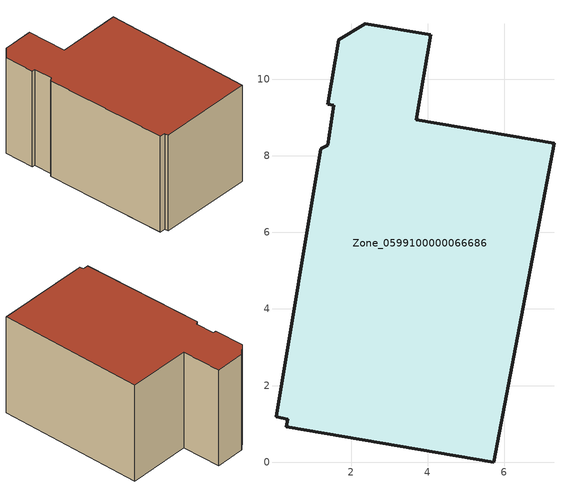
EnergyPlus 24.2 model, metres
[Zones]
Zone_0599100000066686
 floor ground (C_G): 1.2,8.18 1.39,8.28 1.54,9.32 1.39,9.35 1.67,11.03 2.37,11.45 4.08,11.16 3.7,8.94 7.3,8.33 5.73,0 0.31,0.92 0.34,1.12 0.04,1.19 z0
 wall outside (C_F): 3.7,8.94 4.08,11.16 2.37,11.45 1.67,11.03 1.39,9.35 1.54,9.32 1.39,8.28 1.2,8.18 0.04,1.19 0.34,1.12 0.31,0.92 5.73,0 7.3,8.33 3.7,8.94 z0:5.77
 roof outside (C_R): 2.37,11.45 1.67,11.03 1.39,9.35 1.54,9.32 1.39,8.28 1.2,8.18 0.04,1.19 0.34,1.12 0.31,0.92 5.73,0 7.3,8.33 3.7,8.94 4.08,11.16 z5.77
[BUILDING]
Pand.0599100000066686: North Axis=0; Terrain=City; Loads Convergence Tolerance Value=0.04; Temperature Convergence Tolerance Value=0.4; Solar Distribution=FullExterior; Maximum Number of Warmup Days=25; Minimum Number of Warmup Days=1
[Site:Location]
Rotterdam.The.Hague.AP_ZH_NLD Design_Conditions: Latitude=51.96; Longitude=4.45; Time Zone=1; Elevation=-4.5
[SITE:GROUNDTEMPERATURE:BUILDINGSURFACE]
18, 18, 18, 18, 18, 18, 18, 18, 18, 18, 18, 18
[MATERIAL] Thermal Absorptance=0.9; Solar Absorptance=0.7; Visible Absorptance=0.7
Name | Roughness | Thickness | Conductivity | Density | Specific Heat
G.TC.1946-1964 | MediumSmooth | 0.15 | 1 | 540 | 1210
F.TC.1946-1964 | Rough | 0.3 | 0.857143 | 1920 | 840
R.TC.1946-1964 | MediumRough | 0.2 | 0.235294 | 1500 | 1000
[CONSTRUCTION]
C_G: G.TC.1946-1964
C_F: F.TC.1946-1964
C_R: R.TC.1946-1964
[ZONE]
Zone_0599100000066686: Type=1; Multiplier=1; Ceiling Height=Autocalculate; Volume=Autocalculate; Floor Area=autocalculate; Part of Total Floor Area=Yes
[ZONEINFILTRATION:DESIGNFLOWRATE]
Infil_Zone_0599100000066686: Zone or ZoneList or Space or SpaceList=Zone_0599100000066686; Schedule=AlwaysOn; Design Flow Rate Calculation Method=Flow/Area; Flow Rate per Floor Area=0.003; Constant Term Coefficient=1; Temperature Term Coefficient=0; Velocity Term Coefficient=0; Velocity Squared Term Coefficient=0
[HVACTEMPLATE:ZONE:IDEALLOADSAIRSYSTEM]
Zone_0599100000066686: Maximum Heating Supply Air Temperature=50; Minimum Cooling Supply Air Temperature=13; Maximum Heating Supply Air Humidity Ratio=0.0156; Minimum Cooling Supply Air Humidity Ratio=0.0077; Heating Limit=NoLimit; Cooling Limit=NoLimit; Dehumidification Control Type=ConstantSensibleHeatRatio; Cooling Sensible Heat Ratio=0.7; Dehumidification Setpoint=60; Humidification Control Type=None; Humidification Setpoint=30; Outdoor Air Method=None; Outdoor Air Flow Rate per Person=0.00944; Outdoor Air Flow Rate per Zone Floor Area=0; Outdoor Air Flow Rate per Zone=0; Demand Controlled Ventilation Type=None; Outdoor Air Economizer Type=NoEconomizer; Heat Recovery Type=None; Sensible Heat Recovery Effectiveness=0.7; Latent Heat Recovery Effectiveness=0.65
[ZONECONTROL:THERMOSTAT]
ThermostatControl_Zone_0599100000066686: Zone or ZoneList=Zone_0599100000066686; Control Type Schedule=DualSetpointControlType; Control 1=Thermostat_Zone_0599100000066686; Temperature Difference Between Cutout And Setpoint=0
[THERMOSTATSETPOINT:DUALSETPOINT]
Thermostat_Zone_0599100000066686: Heating Setpoint Temperature Schedule=HeatingSetpoint_Zone_0599100000066686; Cooling Setpoint Temperature Schedule=CoolingSetpoint_Zone_0599100000066686
[SCHEDULE:COMPACT]
HeatingSetpoint_Zone_0599100000066686: Through: 12/31, For: AllDays, Until: 24:00, 21
CoolingSetpoint_Zone_0599100000066686: Through: 12/31, For: AllDays, Until: 24:00, 24
DualSetpointControlType: Through: 12/31, For: AllDays, Until: 24:00, 4
AlwaysOn: Through: 12/31, For: AllDays, Until: 24:00, 1
